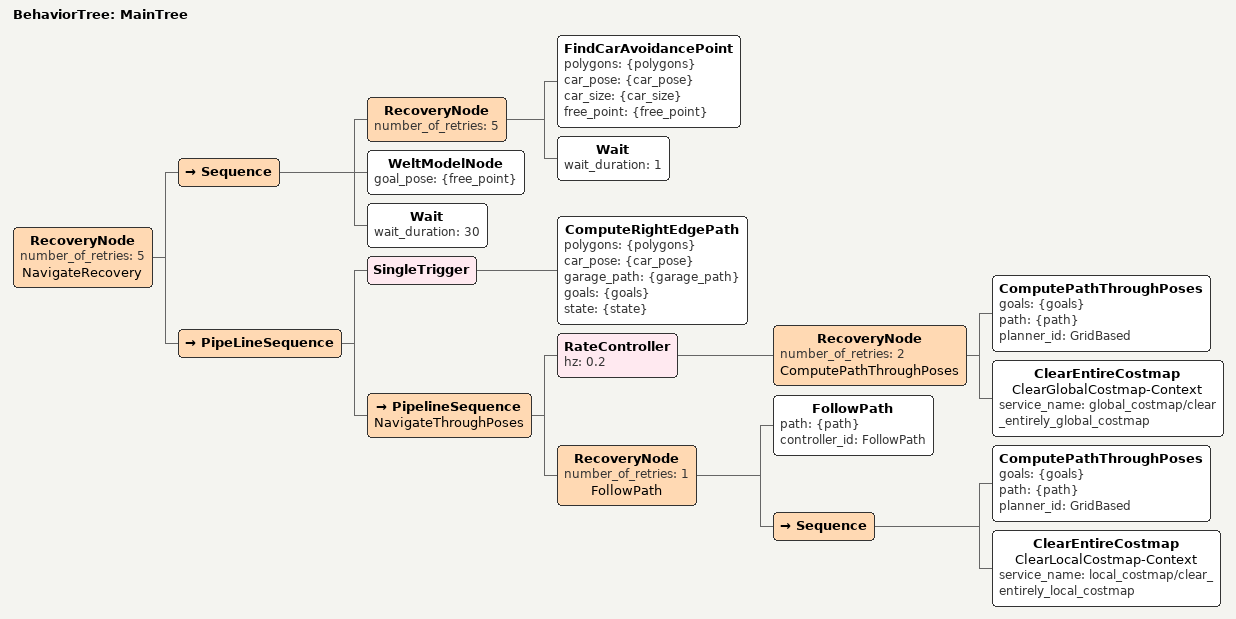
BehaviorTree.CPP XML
<root main_tree_to_execute="MainTree">
  <BehaviorTree ID="MainTree">
    <RecoveryNode number_of_retries="5" name="NavigateRecovery">
        <Sequence>
            <RecoveryNode number_of_retries="5" >
                 <FindCarAvoidancePoint polygons="{polygons}" car_pose="{car_pose}" car_size="{car_size}" free_point="{free_point}" />
                <Wait wait_duration="1"/>
            </RecoveryNode>
            <WeltModelNode goal_pose="{free_point}" />
            <Wait wait_duration="30"/>
        </Sequence>

        <PipeLineSequence>
          <SingleTrigger>
              <ComputeRightEdgePath polygons="{polygons}" car_pose="{car_pose}" garage_path="{garage_path}" goals="{goals}" state="{state}" />
          </SingleTrigger>

          <PipelineSequence name="NavigateThroughPoses">
            <RateController hz="0.2">
              <RecoveryNode number_of_retries="2" name="ComputePathThroughPoses">
                <ComputePathThroughPoses goals="{goals}" path="{path}" planner_id="GridBased"/>
                <ClearEntireCostmap name="ClearGlobalCostmap-Context" service_name="global_costmap/clear_entirely_global_costmap"/>
              </RecoveryNode>
            </RateController>
            <RecoveryNode number_of_retries="1" name="FollowPath">
              <FollowPath path="{path}" controller_id="FollowPath"/>
              <Sequence>
                <ComputePathThroughPoses goals="{goals}" path="{path}" planner_id="GridBased"/>
                <ClearEntireCostmap name="ClearLocalCostmap-Context" service_name="local_costmap/clear_entirely_local_costmap"/>
              </Sequence>
            </RecoveryNode>
          </PipelineSequence>

        </PipeLineSequence>

    </RecoveryNode>
  </BehaviorTree>
</root>
